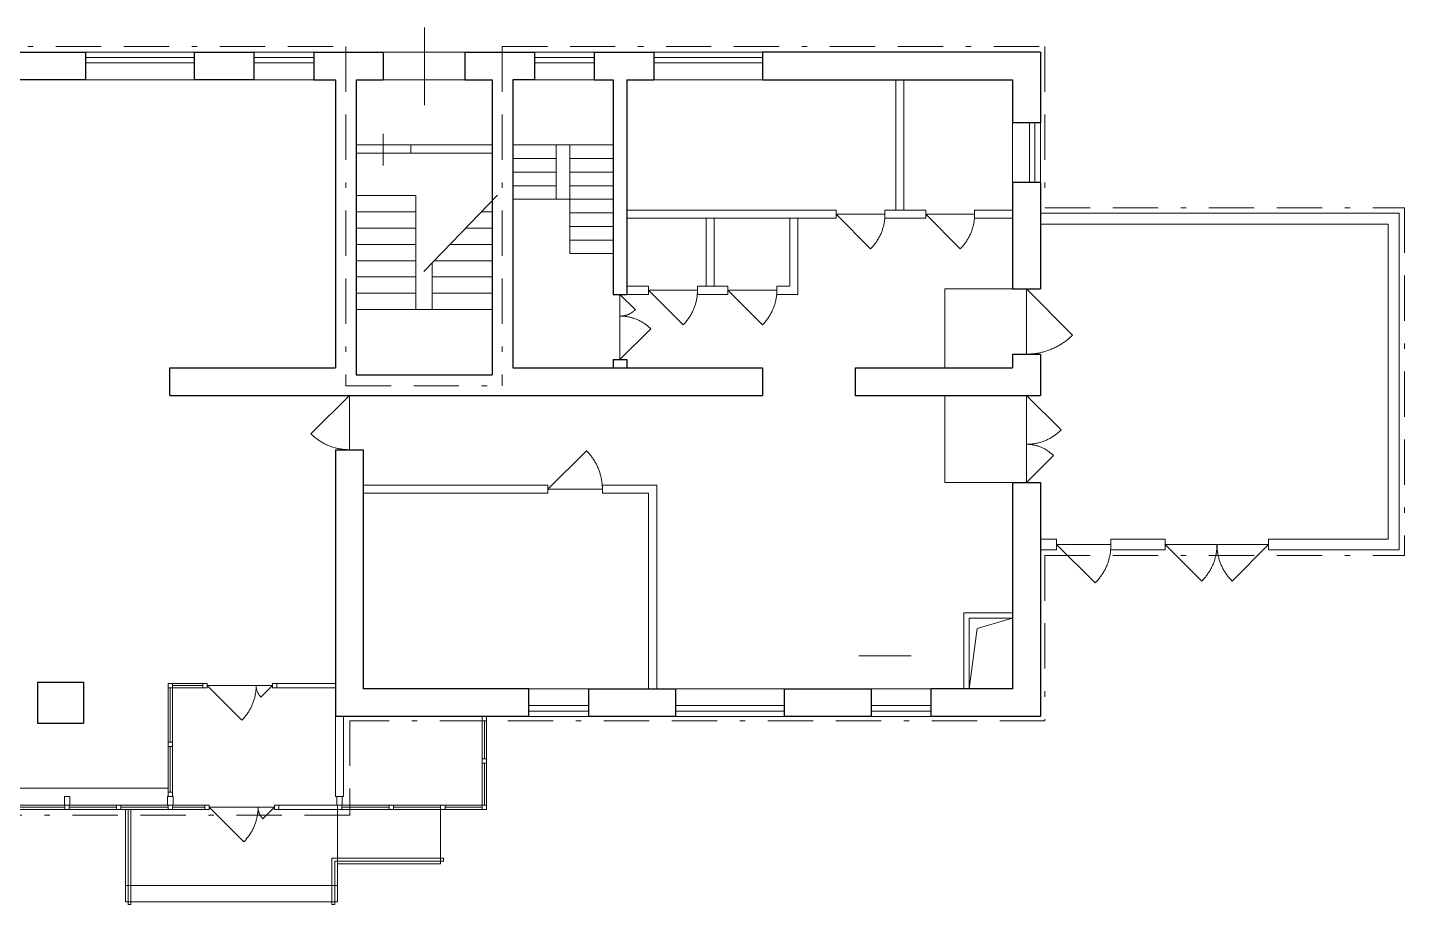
# Model space of a CAD drawing. Header units: metres. Extents: x 5.5 to 56.1, y 9.4 to 26.9.
# Drawn here: x 30.76 to 56.1, y 10.26 to 26.4 of the extents above; entities that cross this region are included whole.
import ezdxf

# ---------------------------------------------------------------- set-up
doc = ezdxf.new("R2010")
doc.units = ezdxf.units.M
doc.header["$MEASUREMENT"] = 0
doc.linetypes.add('( Border )', pattern=[1.751, 0.5, -0.25, 0.5, -0.25, 0.001, -0.25])

msp = doc.modelspace()

# ---------------------------------------------------------------- linework, layer by layer
at = {"color": 7, "linetype": 'Continuous', "lineweight": 13}
for p, q in [((38.066, 26.4), (38.066, 24.971)), ((31.829, 25.949), (33.829, 25.949)), ((34.929, 25.949), (36.029, 25.949)), ((37.309, 25.949), (38.809, 25.949)), ((41.189, 25.949), (40.089, 25.949)), ((44.289, 25.949), (42.289, 25.949)), ((33.829, 25.439), (31.829, 25.439)), ((36.029, 25.439), (34.929, 25.439)), ((38.809, 25.439), (37.309, 25.439)), ((40.089, 25.439), (41.189, 25.439)), ((42.289, 25.439), (44.289, 25.439)), ((46.739, 25.439), (46.739, 23.039)), ((46.889, 25.439), (46.889, 23.039)), ((48.889, 24.645), (48.889, 23.545)), ((49.399, 23.545), (49.399, 24.645)), ((37.308, 24.443), (37.308, 23.861)), ((36.809, 24.239), (39.309, 24.239)), ((36.809, 24.089), (39.309, 24.089)), ((37.818, 24.239), (37.818, 24.089)), ((41.789, 23.039), (45.639, 23.039)), ((41.789, 22.889), (45.639, 22.889)), ((43.249, 22.889), (43.249, 21.639)), ((43.399, 22.889), (43.399, 21.639)), ((44.789, 22.889), (44.789, 21.639)), ((44.939, 22.889), (44.939, 21.489)), ((45.639, 23.039), (45.639, 22.889)), ((46.539, 23.039), (46.539, 22.889)), ((46.539, 23.039), (47.289, 23.039)), ((46.539, 22.889), (47.289, 22.889)), ((47.289, 23.039), (47.289, 22.889)), ((48.189, 23.039), (48.189, 22.889)), ((48.189, 23.039), (48.889, 23.039)), ((48.189, 22.889), (48.889, 22.889)), ((49.399, 22.984), (55.999, 22.984)), ((55.999, 22.984), (55.999, 16.784)), ((49.399, 22.784), (55.799, 22.784)), ((55.799, 22.784), (55.799, 16.984)), ((41.789, 21.639), (42.189, 21.639)), ((42.189, 21.639), (42.189, 21.489)), ((43.089, 21.639), (43.089, 21.489)), ((43.089, 21.639), (43.649, 21.639)), ((43.649, 21.639), (43.649, 21.489)), ((44.549, 21.639), (44.549, 21.489)), ((44.549, 21.639), (44.789, 21.639)), ((41.789, 21.489), (42.189, 21.489)), ((43.089, 21.489), (43.649, 21.489)), ((44.549, 21.489), (44.939, 21.489)), ((40.339, 17.979), (36.939, 17.979)), ((40.339, 17.829), (36.939, 17.829)), ((40.339, 17.979), (40.339, 17.829)), ((42.339, 17.979), (41.339, 17.979)), ((41.339, 17.979), (41.339, 17.829)), ((42.189, 17.829), (41.339, 17.829)), ((42.189, 17.829), (42.189, 14.229)), ((42.339, 17.979), (42.339, 14.229)), ((49.399, 16.984), (49.699, 16.984)), ((49.699, 16.984), (49.699, 16.784)), ((50.699, 16.984), (50.699, 16.784)), ((50.699, 16.984), (51.699, 16.984)), ((51.699, 16.984), (51.699, 16.784)), ((53.599, 16.984), (53.599, 16.784)), ((53.599, 16.984), (55.799, 16.984)), ((49.399, 16.784), (49.699, 16.784)), ((50.699, 16.784), (51.699, 16.784)), ((53.599, 16.784), (55.999, 16.784)), ((47.989, 15.629), (47.989, 14.229)), ((48.889, 15.629), (47.989, 15.629)), ((48.889, 15.529), (48.089, 15.529)), ((48.089, 15.529), (48.089, 14.229)), ((46.061, 14.836), (47.025, 14.836)), ((33.349, 14.329), (33.429, 14.329)), ((33.349, 14.249), (33.349, 14.329)), ((33.349, 14.329), (33.349, 14.329)), ((33.429, 14.249), (33.349, 14.249)), ((33.429, 14.329), (33.429, 14.249)), ((33.989, 14.329), (34.069, 14.329)), ((33.989, 14.249), (33.989, 14.329)), ((33.989, 14.329), (33.989, 14.329)), ((34.069, 14.249), (33.989, 14.249)), ((34.069, 14.329), (34.069, 14.249)), ((35.269, 14.329), (35.349, 14.329)), ((35.269, 14.249), (35.269, 14.329)), ((35.269, 14.329), (35.269, 14.329)), ((35.349, 14.249), (35.269, 14.249)), ((35.349, 14.249), (35.349, 14.329)), ((35.349, 14.329), (36.349, 14.329)), ((35.349, 14.329), (35.349, 14.249)), ((36.429, 14.249), (35.349, 14.249)), ((36.349, 14.329), (36.429, 14.329)), ((36.429, 14.329), (36.429, 14.249)), ((41.089, 14.229), (39.989, 14.229)), ((44.689, 14.229), (42.689, 14.229)), ((47.389, 14.229), (46.289, 14.229)), ((36.429, 13.719), (36.429, 12.249)), ((36.579, 13.719), (36.579, 12.249)), ((39.129, 13.719), (39.209, 13.719)), ((39.129, 13.639), (39.129, 13.719)), ((39.129, 13.719), (39.129, 13.719)), ((39.209, 13.719), (39.209, 13.639)), ((39.989, 13.719), (41.089, 13.719)), ((42.689, 13.719), (44.689, 13.719)), ((46.289, 13.719), (47.389, 13.719)), ((39.209, 13.639), (39.129, 13.639)), ((33.349, 13.249), (33.429, 13.249)), ((33.349, 13.169), (33.349, 13.249)), ((33.349, 13.249), (33.349, 13.249)), ((33.429, 13.249), (33.429, 13.169)), ((33.429, 13.169), (33.349, 13.169)), ((39.129, 12.938), (39.209, 12.938)), ((39.129, 12.858), (39.129, 12.938)), ((39.129, 12.938), (39.129, 12.938)), ((39.209, 12.938), (39.209, 12.858)), ((39.209, 12.858), (39.129, 12.858)), ((31.439, 12.089), (31.439, 12.249)), ((31.439, 12.249), (31.539, 12.249)), ((31.539, 12.249), (31.539, 12.089)), ((31.539, 12.249), (31.539, 12.249)), ((33.339, 12.089), (33.339, 12.249)), ((33.339, 12.249), (33.439, 12.249)), ((33.349, 12.329), (33.429, 12.329)), ((33.349, 12.249), (33.349, 12.329)), ((33.349, 12.329), (33.349, 12.329)), ((33.429, 12.249), (33.349, 12.249)), ((33.429, 12.329), (33.429, 12.249)), ((33.439, 12.249), (33.439, 12.089)), ((33.439, 12.249), (33.439, 12.249)), ((36.429, 12.249), (36.579, 12.249)), ((36.454, 12.089), (36.454, 12.249)), ((36.454, 12.249), (36.554, 12.249)), ((36.554, 12.249), (36.554, 12.089)), ((36.554, 12.249), (36.554, 12.249)), ((31.539, 12.089), (31.439, 12.089)), ((31.449, 12.089), (31.529, 12.089)), ((31.449, 12.009), (31.449, 12.089)), ((31.449, 12.089), (31.449, 12.089)), ((31.529, 12.009), (31.449, 12.009)), ((31.529, 12.089), (31.529, 12.009)), ((32.399, 12.089), (32.479, 12.089)), ((32.399, 12.009), (32.399, 12.089)), ((32.399, 12.089), (32.399, 12.089)), ((32.479, 12.009), (32.399, 12.009)), ((32.479, 12.089), (32.479, 12.009)), ((33.439, 12.089), (33.339, 12.089)), ((33.349, 12.089), (33.429, 12.089)), ((33.349, 12.009), (33.349, 12.089)), ((33.349, 12.089), (33.349, 12.089)), ((33.429, 12.009), (33.349, 12.009)), ((33.429, 12.089), (33.429, 12.009)), ((34.024, 12.089), (34.104, 12.089)), ((34.024, 12.009), (34.024, 12.089)), ((34.024, 12.089), (34.024, 12.089)), ((34.104, 12.009), (34.024, 12.009)), ((34.104, 12.089), (34.104, 12.009)), ((35.304, 12.089), (35.384, 12.089)), ((35.304, 12.009), (35.304, 12.089)), ((35.304, 12.089), (35.304, 12.089)), ((35.384, 12.009), (35.304, 12.009)), ((35.384, 12.009), (35.384, 12.089)), ((35.384, 12.089), (36.384, 12.089)), ((35.384, 12.089), (35.384, 12.009)), ((36.464, 12.009), (35.384, 12.009)), ((36.384, 12.089), (36.464, 12.089)), ((36.554, 12.089), (36.454, 12.089)), ((36.464, 12.089), (36.464, 12.009)), ((36.464, 12.089), (36.544, 12.089)), ((36.464, 12.009), (36.464, 12.089)), ((36.464, 12.089), (36.464, 12.089)), ((36.544, 12.009), (36.464, 12.009)), ((36.544, 12.089), (36.544, 12.009)), ((37.414, 12.089), (37.494, 12.089)), ((37.414, 12.009), (37.414, 12.089)), ((37.414, 12.089), (37.414, 12.089)), ((37.494, 12.009), (37.414, 12.009)), ((37.494, 12.089), (37.494, 12.009)), ((38.364, 12.089), (38.444, 12.089)), ((38.364, 12.009), (38.364, 12.089)), ((38.364, 12.089), (38.364, 12.089)), ((38.444, 12.009), (38.364, 12.009)), ((38.444, 12.089), (38.444, 12.009)), ((39.129, 12.089), (39.209, 12.089)), ((39.129, 12.009), (39.129, 12.089)), ((39.129, 12.089), (39.129, 12.089)), ((39.209, 12.009), (39.129, 12.009)), ((39.209, 12.089), (39.209, 12.009))]:
    msp.add_line(p, q, dxfattribs=at)
at = {"color": 1, "linetype": '( Border )', "lineweight": 13, "ltscale": 1.666667}
for p, q in [((22.234, 26.049), (36.618, 26.049)), ((36.618, 26.049), (36.618, 19.806)), ((39.494, 26.049), (49.484, 26.049)), ((39.494, 26.049), (39.494, 19.806)), ((49.484, 26.049), (49.484, 23.084)), ((49.484, 23.084), (56.099, 23.084)), ((56.099, 23.084), (56.099, 16.684)), ((36.618, 19.806), (39.494, 19.806)), ((49.484, 16.684), (56.099, 16.684)), ((49.484, 16.684), (49.484, 13.642)), ((36.69, 13.642), (36.69, 11.903)), ((49.484, 13.642), (36.69, 13.642)), ((36.69, 11.903), (7.374, 11.903))]:
    msp.add_line(p, q, dxfattribs=at)
at = {"color": 7, "linetype": 'Continuous', "lineweight": 30}
for p, q in [((30.429, 25.949), (31.829, 25.949)), ((31.829, 25.949), (31.829, 25.439)), ((33.829, 25.949), (33.829, 25.439)), ((33.829, 25.949), (34.929, 25.949)), ((34.929, 25.949), (34.929, 25.439)), ((36.029, 25.949), (37.309, 25.949)), ((36.029, 25.949), (36.029, 25.439)), ((37.309, 25.949), (37.309, 25.439)), ((38.809, 25.949), (38.809, 25.439)), ((38.809, 25.949), (40.089, 25.949)), ((40.089, 25.949), (40.089, 25.439)), ((41.189, 25.949), (41.189, 25.439)), ((41.189, 25.949), (42.289, 25.949)), ((42.289, 25.949), (42.289, 25.439)), ((44.289, 25.949), (44.289, 25.439)), ((49.399, 25.949), (44.289, 25.949)), ((49.399, 25.949), (49.399, 24.645)), ((31.829, 25.439), (30.429, 25.439)), ((34.929, 25.439), (33.829, 25.439)), ((36.029, 25.439), (36.429, 25.439)), ((36.429, 25.439), (36.429, 20.139)), ((36.809, 25.439), (36.809, 20.009)), ((36.809, 25.439), (37.309, 25.439)), ((38.809, 25.439), (39.309, 25.439)), ((39.309, 25.439), (39.309, 20.009)), ((39.689, 25.439), (39.689, 20.139)), ((40.089, 25.439), (39.689, 25.439)), ((41.189, 25.439), (41.539, 25.439)), ((41.539, 25.439), (41.539, 21.489)), ((41.789, 25.439), (42.289, 25.439)), ((41.789, 25.439), (41.789, 21.489)), ((44.289, 25.439), (48.889, 25.439)), ((48.889, 25.439), (48.889, 24.645)), ((49.399, 24.645), (48.889, 24.645)), ((49.399, 23.545), (48.889, 23.545)), ((48.889, 23.545), (48.889, 21.589)), ((49.399, 23.545), (49.399, 21.589)), ((48.889, 21.589), (49.399, 21.589)), ((41.539, 21.489), (41.789, 21.489)), ((41.539, 20.289), (41.789, 20.289)), ((41.539, 20.289), (41.539, 20.139)), ((41.789, 20.289), (41.789, 20.139)), ((48.889, 20.389), (49.399, 20.389)), ((48.889, 20.389), (48.889, 20.139)), ((49.399, 20.389), (49.399, 19.629)), ((33.379, 20.139), (34.279, 20.139)), ((33.379, 19.629), (33.379, 20.139)), ((34.279, 20.139), (36.429, 20.139)), ((39.689, 20.139), (44.289, 20.139)), ((44.289, 20.139), (44.289, 19.629)), ((45.989, 20.139), (45.989, 19.629)), ((45.989, 20.139), (48.889, 20.139)), ((36.809, 20.009), (39.309, 20.009)), ((33.379, 19.629), (34.279, 19.629)), ((34.279, 19.629), (36.429, 19.629)), ((36.429, 19.629), (36.939, 19.629)), ((36.939, 19.629), (44.289, 19.629)), ((45.989, 19.629), (49.399, 19.629)), ((36.429, 18.629), (36.429, 13.719)), ((36.429, 18.629), (36.939, 18.629)), ((36.939, 18.629), (36.939, 14.229)), ((48.889, 18.029), (48.889, 14.229)), ((48.889, 18.029), (49.399, 18.029)), ((49.399, 18.029), (49.399, 13.719)), ((30.944, 14.349), (30.944, 13.599)), ((30.944, 14.349), (31.794, 14.349)), ((31.794, 14.349), (31.794, 13.599)), ((39.989, 14.229), (36.939, 14.229)), ((39.989, 13.719), (39.989, 14.229)), ((41.089, 13.719), (41.089, 14.229)), ((41.089, 14.229), (42.689, 14.229)), ((42.689, 13.719), (42.689, 14.229)), ((44.689, 13.719), (44.689, 14.229)), ((44.689, 14.229), (46.289, 14.229)), ((46.289, 13.719), (46.289, 14.229)), ((48.889, 14.229), (47.389, 14.229)), ((47.389, 13.719), (47.389, 14.229)), ((39.989, 13.719), (36.429, 13.719)), ((42.689, 13.719), (41.089, 13.719)), ((46.289, 13.719), (44.689, 13.719)), ((49.399, 13.719), (47.389, 13.719)), ((30.944, 13.599), (31.794, 13.599))]:
    msp.add_line(p, q, dxfattribs=at)
at = {"color": 7, "linetype": 'Continuous', "lineweight": 0}
for p, q in [((31.829, 25.849), (33.829, 25.849)), ((34.929, 25.849), (36.029, 25.849)), ((41.189, 25.849), (40.089, 25.849)), ((44.289, 25.849), (42.289, 25.849)), ((31.829, 25.749), (33.829, 25.749)), ((34.929, 25.749), (36.029, 25.749)), ((41.189, 25.749), (40.089, 25.749)), ((44.289, 25.749), (42.289, 25.749)), ((49.199, 23.545), (49.199, 24.645)), ((49.299, 23.545), (49.299, 24.645)), ((39.689, 24.239), (41.539, 24.239)), ((40.489, 24.239), (40.489, 23.239)), ((40.739, 22.239), (40.739, 24.239)), ((39.689, 23.989), (40.489, 23.989)), ((40.739, 23.989), (41.539, 23.989)), ((39.689, 23.739), (40.489, 23.739)), ((40.739, 23.739), (41.539, 23.739)), ((39.409, 23.312), (38.057, 21.909)), ((39.689, 23.489), (40.489, 23.489)), ((40.739, 23.489), (41.539, 23.489)), ((36.809, 23.309), (37.909, 23.309)), ((37.909, 23.309), (37.909, 21.209)), ((39.689, 23.239), (40.739, 23.239)), ((40.739, 23.239), (41.539, 23.239)), ((36.809, 23.009), (37.909, 23.009)), ((39.117, 23.009), (39.309, 23.009)), ((40.739, 22.989), (41.539, 22.989)), ((45.639, 22.964), (46.539, 22.964)), ((45.639, 22.964), (46.276, 22.328)), ((46.523, 22.793), (46.526, 22.81)), ((46.526, 22.81), (46.529, 22.827)), ((46.529, 22.827), (46.531, 22.844)), ((46.531, 22.844), (46.533, 22.861)), ((46.533, 22.861), (46.535, 22.878)), ((46.535, 22.878), (46.537, 22.895)), ((46.537, 22.895), (46.538, 22.912)), ((46.538, 22.912), (46.539, 22.93)), ((46.539, 22.947), (46.539, 22.964)), ((46.539, 22.93), (46.539, 22.947)), ((47.289, 22.964), (48.189, 22.964)), ((47.289, 22.964), (47.926, 22.328)), ((48.173, 22.793), (48.176, 22.81)), ((48.176, 22.81), (48.179, 22.827)), ((48.179, 22.827), (48.181, 22.844)), ((48.181, 22.844), (48.183, 22.861)), ((48.183, 22.861), (48.185, 22.878)), ((48.185, 22.878), (48.187, 22.895)), ((48.187, 22.895), (48.188, 22.912)), ((48.188, 22.912), (48.189, 22.93)), ((48.189, 22.947), (48.189, 22.964)), ((48.189, 22.93), (48.189, 22.947)), ((36.809, 22.709), (37.909, 22.709)), ((38.828, 22.709), (39.309, 22.709)), ((40.739, 22.739), (41.539, 22.739)), ((46.438, 22.549), (46.446, 22.565)), ((46.446, 22.565), (46.453, 22.58)), ((46.453, 22.58), (46.461, 22.596)), ((46.461, 22.596), (46.467, 22.612)), ((46.467, 22.612), (46.474, 22.628)), ((46.474, 22.628), (46.48, 22.644)), ((46.48, 22.644), (46.486, 22.66)), ((46.486, 22.66), (46.492, 22.676)), ((46.492, 22.676), (46.497, 22.693)), ((46.497, 22.693), (46.502, 22.709)), ((46.502, 22.709), (46.507, 22.726)), ((46.507, 22.726), (46.512, 22.742)), ((46.512, 22.742), (46.516, 22.759)), ((46.516, 22.759), (46.519, 22.776)), ((46.519, 22.776), (46.523, 22.793)), ((48.088, 22.549), (48.096, 22.565)), ((48.096, 22.565), (48.103, 22.58)), ((48.103, 22.58), (48.111, 22.596)), ((48.111, 22.596), (48.117, 22.612)), ((48.117, 22.612), (48.124, 22.628)), ((48.124, 22.628), (48.13, 22.644)), ((48.13, 22.644), (48.136, 22.66)), ((48.136, 22.66), (48.142, 22.676)), ((48.142, 22.676), (48.147, 22.693)), ((48.147, 22.693), (48.152, 22.709)), ((48.152, 22.709), (48.157, 22.726)), ((48.157, 22.726), (48.162, 22.742)), ((48.162, 22.742), (48.166, 22.759)), ((48.166, 22.759), (48.169, 22.776)), ((48.169, 22.776), (48.173, 22.793)), ((36.809, 22.409), (37.909, 22.409)), ((38.539, 22.409), (39.309, 22.409)), ((40.739, 22.489), (41.539, 22.489)), ((46.276, 22.328), (46.288, 22.34)), ((46.288, 22.34), (46.3, 22.353)), ((46.3, 22.353), (46.311, 22.365)), ((46.311, 22.365), (46.323, 22.378)), ((46.323, 22.378), (46.334, 22.392)), ((46.334, 22.392), (46.345, 22.405)), ((46.345, 22.405), (46.355, 22.419)), ((46.355, 22.419), (46.365, 22.432)), ((46.365, 22.432), (46.375, 22.446)), ((46.375, 22.446), (46.385, 22.461)), ((46.385, 22.461), (46.395, 22.475)), ((46.395, 22.475), (46.404, 22.49)), ((46.404, 22.49), (46.413, 22.504)), ((46.413, 22.504), (46.422, 22.519)), ((46.422, 22.519), (46.43, 22.534)), ((46.43, 22.534), (46.438, 22.549)), ((47.926, 22.328), (47.938, 22.34)), ((47.938, 22.34), (47.95, 22.353)), ((47.95, 22.353), (47.961, 22.365)), ((47.961, 22.365), (47.973, 22.378)), ((47.973, 22.378), (47.984, 22.392)), ((47.984, 22.392), (47.995, 22.405)), ((47.995, 22.405), (48.005, 22.419)), ((48.005, 22.419), (48.015, 22.432)), ((48.015, 22.432), (48.025, 22.446)), ((48.025, 22.446), (48.035, 22.461)), ((48.035, 22.461), (48.045, 22.475)), ((48.045, 22.475), (48.054, 22.49)), ((48.054, 22.49), (48.063, 22.504)), ((48.063, 22.504), (48.072, 22.519)), ((48.072, 22.519), (48.08, 22.534)), ((48.08, 22.534), (48.088, 22.549)), ((36.809, 22.109), (37.909, 22.109)), ((38.209, 22.067), (38.209, 21.209)), ((38.25, 22.109), (39.309, 22.109)), ((40.739, 22.239), (41.539, 22.239)), ((36.809, 21.809), (37.909, 21.809)), ((38.209, 21.809), (39.309, 21.809)), ((42.189, 21.564), (43.089, 21.564)), ((42.189, 21.564), (42.826, 20.928)), ((43.089, 21.547), (43.089, 21.564)), ((43.089, 21.53), (43.089, 21.547)), ((43.649, 21.564), (44.549, 21.564)), ((43.649, 21.564), (44.286, 20.928)), ((44.549, 21.547), (44.549, 21.564)), ((44.549, 21.53), (44.549, 21.547)), ((48.889, 21.589), (47.644, 21.589)), ((47.644, 21.589), (47.644, 20.139)), ((49.144, 21.589), (49.144, 20.389)), ((49.144, 21.589), (49.993, 20.741)), ((36.809, 21.509), (37.909, 21.509)), ((38.209, 21.509), (39.309, 21.509)), ((41.664, 21.489), (41.664, 20.289)), ((41.664, 21.489), (41.947, 21.206)), ((43.042, 21.276), (43.047, 21.293)), ((43.047, 21.293), (43.052, 21.309)), ((43.052, 21.309), (43.057, 21.326)), ((43.057, 21.326), (43.062, 21.342)), ((43.062, 21.342), (43.066, 21.359)), ((43.066, 21.359), (43.069, 21.376)), ((43.069, 21.376), (43.073, 21.393)), ((43.073, 21.393), (43.076, 21.41)), ((43.076, 21.41), (43.079, 21.427)), ((43.079, 21.427), (43.081, 21.444)), ((43.081, 21.444), (43.083, 21.461)), ((43.083, 21.461), (43.085, 21.478)), ((43.085, 21.478), (43.087, 21.495)), ((43.087, 21.495), (43.088, 21.512)), ((43.088, 21.512), (43.089, 21.53)), ((44.502, 21.276), (44.507, 21.293)), ((44.507, 21.293), (44.512, 21.309)), ((44.512, 21.309), (44.517, 21.326)), ((44.517, 21.326), (44.522, 21.342)), ((44.522, 21.342), (44.526, 21.359)), ((44.526, 21.359), (44.529, 21.376)), ((44.529, 21.376), (44.533, 21.393)), ((44.533, 21.393), (44.536, 21.41)), ((44.536, 21.41), (44.539, 21.427)), ((44.539, 21.427), (44.541, 21.444)), ((44.541, 21.444), (44.543, 21.461)), ((44.543, 21.461), (44.545, 21.478)), ((44.545, 21.478), (44.547, 21.495)), ((44.547, 21.495), (44.548, 21.512)), ((44.548, 21.512), (44.549, 21.53)), ((36.809, 21.209), (39.309, 21.209)), ((41.664, 21.089), (41.676, 21.089)), ((41.68, 21.089), (41.664, 21.089)), ((41.676, 21.089), (41.688, 21.09)), ((41.697, 21.089), (41.68, 21.089)), ((41.688, 21.09), (41.699, 21.091)), ((41.713, 21.088), (41.697, 21.089)), ((41.699, 21.091), (41.711, 21.092)), ((41.711, 21.092), (41.722, 21.093)), ((41.729, 21.087), (41.713, 21.088)), ((41.722, 21.093), (41.734, 21.095)), ((41.745, 21.085), (41.729, 21.087)), ((41.734, 21.095), (41.745, 21.097)), ((41.745, 21.097), (41.757, 21.1)), ((41.761, 21.083), (41.745, 21.085)), ((41.757, 21.1), (41.768, 21.103)), ((41.777, 21.081), (41.761, 21.083)), ((41.768, 21.103), (41.779, 21.106)), ((41.793, 21.079), (41.777, 21.081)), ((41.779, 21.106), (41.79, 21.109)), ((41.79, 21.109), (41.801, 21.113)), ((41.809, 21.076), (41.793, 21.079)), ((41.801, 21.113), (41.812, 21.117)), ((41.824, 21.073), (41.809, 21.076)), ((41.812, 21.117), (41.823, 21.122)), ((41.823, 21.122), (41.833, 21.127)), ((41.84, 21.07), (41.824, 21.073)), ((41.833, 21.127), (41.844, 21.132)), ((41.856, 21.066), (41.84, 21.07)), ((41.844, 21.132), (41.854, 21.137)), ((41.854, 21.137), (41.864, 21.143)), ((41.871, 21.062), (41.856, 21.066)), ((41.864, 21.143), (41.874, 21.149)), ((41.887, 21.058), (41.871, 21.062)), ((41.874, 21.149), (41.884, 21.155)), ((41.884, 21.155), (41.894, 21.162)), ((41.902, 21.053), (41.887, 21.058)), ((41.894, 21.162), (41.903, 21.168)), ((41.918, 21.048), (41.902, 21.053)), ((41.903, 21.168), (41.912, 21.175)), ((41.912, 21.175), (41.921, 21.183)), ((41.933, 21.043), (41.918, 21.048)), ((41.921, 21.183), (41.93, 21.19)), ((41.93, 21.19), (41.939, 21.198)), ((41.948, 21.037), (41.933, 21.043)), ((41.939, 21.198), (41.947, 21.206)), ((41.963, 21.031), (41.948, 21.037)), ((41.978, 21.025), (41.963, 21.031)), ((42.905, 21.019), (42.915, 21.032)), ((42.915, 21.032), (42.925, 21.046)), ((42.925, 21.046), (42.935, 21.061)), ((42.935, 21.061), (42.945, 21.075)), ((42.945, 21.075), (42.954, 21.09)), ((42.954, 21.09), (42.963, 21.104)), ((42.963, 21.104), (42.972, 21.119)), ((42.972, 21.119), (42.98, 21.134)), ((42.98, 21.134), (42.988, 21.149)), ((42.988, 21.149), (42.996, 21.165)), ((42.996, 21.165), (43.003, 21.18)), ((43.003, 21.18), (43.011, 21.196)), ((43.011, 21.196), (43.017, 21.212)), ((43.017, 21.212), (43.024, 21.228)), ((43.024, 21.228), (43.03, 21.244)), ((43.03, 21.244), (43.036, 21.26)), ((43.036, 21.26), (43.042, 21.276)), ((44.365, 21.019), (44.375, 21.032)), ((44.375, 21.032), (44.385, 21.046)), ((44.385, 21.046), (44.395, 21.061)), ((44.395, 21.061), (44.405, 21.075)), ((44.405, 21.075), (44.414, 21.09)), ((44.414, 21.09), (44.423, 21.104)), ((44.423, 21.104), (44.432, 21.119)), ((44.432, 21.119), (44.44, 21.134)), ((44.44, 21.134), (44.448, 21.149)), ((44.448, 21.149), (44.456, 21.165)), ((44.456, 21.165), (44.463, 21.18)), ((44.463, 21.18), (44.471, 21.196)), ((44.471, 21.196), (44.477, 21.212)), ((44.477, 21.212), (44.484, 21.228)), ((44.484, 21.228), (44.49, 21.244)), ((44.49, 21.244), (44.496, 21.26)), ((44.496, 21.26), (44.502, 21.276)), ((41.664, 20.289), (42.23, 20.855)), ((41.993, 21.019), (41.978, 21.025)), ((42.007, 21.012), (41.993, 21.019)), ((42.022, 21.005), (42.007, 21.012)), ((42.036, 20.998), (42.022, 21.005)), ((42.05, 20.99), (42.036, 20.998)), ((42.064, 20.982), (42.05, 20.99)), ((42.078, 20.974), (42.064, 20.982)), ((42.092, 20.965), (42.078, 20.974)), ((42.105, 20.957), (42.092, 20.965)), ((42.119, 20.948), (42.105, 20.957)), ((42.132, 20.938), (42.119, 20.948)), ((42.145, 20.929), (42.132, 20.938)), ((42.158, 20.919), (42.145, 20.929)), ((42.17, 20.909), (42.158, 20.919)), ((42.183, 20.899), (42.17, 20.909)), ((42.195, 20.888), (42.183, 20.899)), ((42.207, 20.877), (42.195, 20.888)), ((42.219, 20.866), (42.207, 20.877)), ((42.23, 20.855), (42.219, 20.866)), ((42.826, 20.928), (42.838, 20.94)), ((42.838, 20.94), (42.85, 20.953)), ((42.85, 20.953), (42.861, 20.965)), ((42.861, 20.965), (42.873, 20.978)), ((42.873, 20.978), (42.884, 20.992)), ((42.884, 20.992), (42.895, 21.005)), ((42.895, 21.005), (42.905, 21.019)), ((44.286, 20.928), (44.298, 20.94)), ((44.298, 20.94), (44.31, 20.953)), ((44.31, 20.953), (44.321, 20.965)), ((44.321, 20.965), (44.333, 20.978)), ((44.333, 20.978), (44.344, 20.992)), ((44.344, 20.992), (44.355, 21.005)), ((44.355, 21.005), (44.365, 21.019)), ((49.686, 20.518), (49.703, 20.527)), ((49.703, 20.527), (49.721, 20.537)), ((49.721, 20.537), (49.739, 20.547)), ((49.739, 20.547), (49.756, 20.557)), ((49.756, 20.557), (49.773, 20.567)), ((49.773, 20.567), (49.79, 20.578)), ((49.79, 20.578), (49.807, 20.589)), ((49.807, 20.589), (49.823, 20.6)), ((49.823, 20.6), (49.84, 20.611)), ((49.84, 20.611), (49.856, 20.623)), ((49.856, 20.623), (49.872, 20.635)), ((49.872, 20.635), (49.888, 20.647)), ((49.888, 20.647), (49.904, 20.66)), ((49.904, 20.66), (49.919, 20.673)), ((49.919, 20.673), (49.934, 20.686)), ((49.934, 20.686), (49.949, 20.699)), ((49.949, 20.699), (49.964, 20.713)), ((49.964, 20.713), (49.979, 20.727)), ((49.979, 20.727), (49.993, 20.741)), ((49.144, 20.389), (49.164, 20.389)), ((49.164, 20.389), (49.184, 20.39)), ((49.184, 20.39), (49.204, 20.391)), ((49.204, 20.391), (49.224, 20.392)), ((49.224, 20.392), (49.244, 20.393)), ((49.244, 20.393), (49.264, 20.395)), ((49.264, 20.395), (49.284, 20.397)), ((49.284, 20.397), (49.304, 20.4)), ((49.304, 20.4), (49.324, 20.403)), ((49.324, 20.403), (49.344, 20.406)), ((49.344, 20.406), (49.364, 20.409)), ((49.364, 20.409), (49.383, 20.413)), ((49.383, 20.413), (49.403, 20.417)), ((49.403, 20.417), (49.423, 20.422)), ((49.423, 20.422), (49.442, 20.427)), ((49.442, 20.427), (49.461, 20.432)), ((49.461, 20.432), (49.481, 20.437)), ((49.481, 20.437), (49.5, 20.443)), ((49.5, 20.443), (49.519, 20.449)), ((49.519, 20.449), (49.538, 20.456)), ((49.538, 20.456), (49.557, 20.462)), ((49.557, 20.462), (49.576, 20.469)), ((49.576, 20.469), (49.594, 20.477)), ((49.594, 20.477), (49.613, 20.484)), ((49.613, 20.484), (49.631, 20.492)), ((49.631, 20.492), (49.649, 20.501)), ((49.649, 20.501), (49.668, 20.509)), ((49.668, 20.509), (49.686, 20.518)), ((36.684, 19.629), (35.977, 18.922)), ((36.684, 18.629), (36.684, 19.629)), ((47.644, 19.629), (47.644, 18.029)), ((49.144, 18.029), (49.144, 19.629)), ((49.144, 19.629), (49.781, 18.993)), ((35.977, 18.922), (35.99, 18.909)), ((35.99, 18.909), (36.004, 18.897)), ((36.004, 18.897), (36.017, 18.884)), ((36.017, 18.884), (36.031, 18.872)), ((36.031, 18.872), (36.045, 18.861)), ((36.045, 18.861), (36.059, 18.849)), ((36.059, 18.849), (36.073, 18.838)), ((36.073, 18.838), (36.088, 18.827)), ((36.088, 18.827), (36.102, 18.816)), ((36.102, 18.816), (36.117, 18.805)), ((36.117, 18.805), (36.133, 18.795)), ((36.133, 18.795), (36.148, 18.785)), ((36.148, 18.785), (36.163, 18.776)), ((36.163, 18.776), (36.179, 18.766)), ((36.179, 18.766), (36.195, 18.757)), ((36.195, 18.757), (36.211, 18.748)), ((49.333, 18.749), (49.349, 18.753)), ((49.349, 18.753), (49.366, 18.757)), ((49.366, 18.757), (49.383, 18.761)), ((49.383, 18.761), (49.399, 18.766)), ((49.399, 18.766), (49.416, 18.771)), ((49.416, 18.771), (49.432, 18.776)), ((49.432, 18.776), (49.449, 18.782)), ((49.449, 18.782), (49.465, 18.788)), ((49.465, 18.788), (49.481, 18.794)), ((49.481, 18.794), (49.497, 18.801)), ((49.497, 18.801), (49.513, 18.808)), ((49.513, 18.808), (49.528, 18.815)), ((49.528, 18.815), (49.544, 18.823)), ((49.544, 18.823), (49.559, 18.83)), ((49.559, 18.83), (49.574, 18.839)), ((49.574, 18.839), (49.589, 18.847)), ((49.589, 18.847), (49.604, 18.856)), ((49.604, 18.856), (49.619, 18.865)), ((49.619, 18.865), (49.634, 18.874)), ((49.634, 18.874), (49.648, 18.883)), ((49.648, 18.883), (49.662, 18.893)), ((49.662, 18.893), (49.676, 18.903)), ((49.676, 18.903), (49.69, 18.913)), ((49.69, 18.913), (49.704, 18.924)), ((49.704, 18.924), (49.717, 18.935)), ((49.717, 18.935), (49.73, 18.946)), ((49.73, 18.946), (49.743, 18.957)), ((49.743, 18.957), (49.756, 18.969)), ((49.756, 18.969), (49.768, 18.981)), ((49.768, 18.981), (49.781, 18.993)), ((36.211, 18.748), (36.227, 18.74)), ((36.227, 18.74), (36.243, 18.732)), ((36.243, 18.732), (36.26, 18.724)), ((36.26, 18.724), (36.276, 18.716)), ((36.276, 18.716), (36.293, 18.709)), ((36.293, 18.709), (36.31, 18.702)), ((36.31, 18.702), (36.327, 18.695)), ((36.327, 18.695), (36.344, 18.689)), ((36.344, 18.689), (36.361, 18.683)), ((36.361, 18.683), (36.379, 18.677)), ((36.379, 18.677), (36.396, 18.672)), ((36.396, 18.672), (36.414, 18.666)), ((36.414, 18.666), (36.431, 18.662)), ((36.431, 18.662), (36.449, 18.657)), ((36.449, 18.657), (36.467, 18.653)), ((36.467, 18.653), (36.485, 18.649)), ((36.485, 18.649), (36.503, 18.646)), ((36.503, 18.646), (36.521, 18.643)), ((36.521, 18.643), (36.539, 18.64)), ((36.539, 18.64), (36.557, 18.637)), ((36.557, 18.637), (36.575, 18.635)), ((36.575, 18.635), (36.593, 18.633)), ((36.593, 18.633), (36.611, 18.632)), ((36.611, 18.632), (36.63, 18.631)), ((36.63, 18.631), (36.648, 18.63)), ((36.648, 18.63), (36.666, 18.629)), ((36.666, 18.629), (36.684, 18.629)), ((40.339, 17.904), (41.046, 18.611)), ((41.059, 18.598), (41.046, 18.611)), ((41.072, 18.585), (41.059, 18.598)), ((41.084, 18.571), (41.072, 18.585)), ((41.096, 18.558), (41.084, 18.571)), ((41.108, 18.544), (41.096, 18.558)), ((41.12, 18.53), (41.108, 18.544)), ((41.131, 18.515), (41.12, 18.53)), ((41.142, 18.501), (41.131, 18.515)), ((41.153, 18.486), (41.142, 18.501)), ((49.144, 18.729), (49.162, 18.729)), ((49.16, 18.729), (49.144, 18.729)), ((49.639, 18.524), (49.144, 18.029)), ((49.175, 18.729), (49.16, 18.729)), ((49.162, 18.729), (49.179, 18.73)), ((49.19, 18.728), (49.175, 18.729)), ((49.179, 18.73), (49.196, 18.731)), ((49.205, 18.727), (49.19, 18.728)), ((49.196, 18.731), (49.213, 18.732)), ((49.221, 18.725), (49.205, 18.727)), ((49.213, 18.732), (49.23, 18.733)), ((49.236, 18.723), (49.221, 18.725)), ((49.23, 18.733), (49.248, 18.735)), ((49.251, 18.721), (49.236, 18.723)), ((49.248, 18.735), (49.265, 18.737)), ((49.266, 18.719), (49.251, 18.721)), ((49.265, 18.737), (49.282, 18.74)), ((49.281, 18.716), (49.266, 18.719)), ((49.296, 18.713), (49.281, 18.716)), ((49.282, 18.74), (49.299, 18.743)), ((49.311, 18.709), (49.296, 18.713)), ((49.299, 18.743), (49.316, 18.746)), ((49.326, 18.705), (49.311, 18.709)), ((49.316, 18.746), (49.333, 18.749)), ((49.34, 18.701), (49.326, 18.705)), ((49.355, 18.697), (49.34, 18.701)), ((49.369, 18.692), (49.355, 18.697)), ((49.384, 18.687), (49.369, 18.692)), ((49.398, 18.682), (49.384, 18.687)), ((49.412, 18.676), (49.398, 18.682)), ((49.426, 18.67), (49.412, 18.676)), ((49.44, 18.664), (49.426, 18.67)), ((49.454, 18.657), (49.44, 18.664)), ((49.468, 18.65), (49.454, 18.657)), ((49.481, 18.643), (49.468, 18.65)), ((49.494, 18.635), (49.481, 18.643)), ((49.507, 18.628), (49.494, 18.635)), ((49.52, 18.62), (49.507, 18.628)), ((49.533, 18.611), (49.52, 18.62)), ((49.546, 18.603), (49.533, 18.611)), ((49.558, 18.594), (49.546, 18.603)), ((49.57, 18.585), (49.558, 18.594)), ((49.582, 18.575), (49.57, 18.585)), ((49.594, 18.565), (49.582, 18.575)), ((49.606, 18.555), (49.594, 18.565)), ((49.617, 18.545), (49.606, 18.555)), ((49.628, 18.535), (49.617, 18.545)), ((49.639, 18.524), (49.628, 18.535)), ((41.163, 18.471), (41.153, 18.486)), ((41.173, 18.456), (41.163, 18.471)), ((41.183, 18.441), (41.173, 18.456)), ((41.193, 18.425), (41.183, 18.441)), ((41.202, 18.409), (41.193, 18.425)), ((41.211, 18.394), (41.202, 18.409)), ((41.22, 18.378), (41.211, 18.394)), ((41.229, 18.361), (41.22, 18.378)), ((41.237, 18.345), (41.229, 18.361)), ((41.245, 18.329), (41.237, 18.345)), ((41.252, 18.312), (41.245, 18.329)), ((41.26, 18.295), (41.252, 18.312)), ((41.267, 18.278), (41.26, 18.295)), ((41.273, 18.261), (41.267, 18.278)), ((41.28, 18.244), (41.273, 18.261)), ((41.286, 18.227), (41.28, 18.244)), ((41.292, 18.21), (41.286, 18.227)), ((41.297, 18.192), (41.292, 18.21)), ((41.302, 18.175), (41.297, 18.192)), ((41.307, 18.157), (41.302, 18.175)), ((41.311, 18.139), (41.307, 18.157)), ((41.315, 18.122), (41.311, 18.139)), ((41.319, 18.104), (41.315, 18.122)), ((41.323, 18.086), (41.319, 18.104)), ((41.326, 18.068), (41.323, 18.086)), ((41.329, 18.05), (41.326, 18.068)), ((41.331, 18.032), (41.329, 18.05)), ((41.333, 18.014), (41.331, 18.032)), ((41.335, 17.995), (41.333, 18.014)), ((41.337, 17.977), (41.335, 17.995)), ((48.889, 18.029), (47.644, 18.029)), ((40.339, 17.904), (41.339, 17.904)), ((41.338, 17.959), (41.337, 17.977)), ((41.339, 17.941), (41.338, 17.959)), ((41.339, 17.922), (41.339, 17.941)), ((41.339, 17.904), (41.339, 17.922)), ((49.699, 16.884), (50.699, 16.884)), ((49.699, 16.884), (50.406, 16.177)), ((50.686, 16.721), (50.689, 16.739)), ((50.689, 16.739), (50.691, 16.757)), ((50.691, 16.757), (50.693, 16.775)), ((50.693, 16.775), (50.695, 16.793)), ((50.695, 16.793), (50.697, 16.811)), ((50.697, 16.811), (50.698, 16.829)), ((50.698, 16.829), (50.699, 16.848)), ((50.699, 16.866), (50.699, 16.884)), ((50.699, 16.848), (50.699, 16.866)), ((51.699, 16.884), (53.599, 16.884)), ((51.699, 16.884), (52.371, 16.212)), ((52.633, 16.708), (52.636, 16.725)), ((52.636, 16.725), (52.639, 16.743)), ((52.639, 16.743), (52.641, 16.76)), ((52.641, 16.76), (52.643, 16.778)), ((52.643, 16.778), (52.645, 16.795)), ((52.645, 16.795), (52.647, 16.813)), ((52.647, 16.813), (52.648, 16.831)), ((52.648, 16.831), (52.649, 16.849)), ((52.649, 16.866), (52.649, 16.884)), ((52.649, 16.884), (52.65, 16.866)), ((52.649, 16.849), (52.649, 16.866)), ((52.65, 16.866), (52.65, 16.849)), ((52.65, 16.849), (52.651, 16.831)), ((52.651, 16.831), (52.652, 16.813)), ((52.652, 16.813), (52.653, 16.795)), ((52.653, 16.795), (52.655, 16.778)), ((52.655, 16.778), (52.657, 16.76)), ((52.657, 16.76), (52.66, 16.743)), ((52.66, 16.743), (52.663, 16.725)), ((52.663, 16.725), (52.666, 16.708)), ((52.928, 16.212), (53.599, 16.884)), ((50.605, 16.46), (50.612, 16.476)), ((50.612, 16.476), (50.62, 16.493)), ((50.62, 16.493), (50.627, 16.51)), ((50.627, 16.51), (50.633, 16.527)), ((50.633, 16.527), (50.64, 16.544)), ((50.64, 16.544), (50.646, 16.561)), ((50.646, 16.561), (50.652, 16.579)), ((50.652, 16.579), (50.657, 16.596)), ((50.657, 16.596), (50.662, 16.614)), ((50.662, 16.614), (50.667, 16.631)), ((50.667, 16.631), (50.671, 16.649)), ((50.671, 16.649), (50.675, 16.667)), ((50.675, 16.667), (50.679, 16.685)), ((50.679, 16.685), (50.683, 16.703)), ((50.683, 16.703), (50.686, 16.721)), ((52.547, 16.456), (52.555, 16.472)), ((52.555, 16.472), (52.563, 16.488)), ((52.563, 16.488), (52.57, 16.504)), ((52.57, 16.504), (52.577, 16.521)), ((52.577, 16.521), (52.584, 16.537)), ((52.584, 16.537), (52.59, 16.554)), ((52.59, 16.554), (52.596, 16.57)), ((52.596, 16.57), (52.602, 16.587)), ((52.602, 16.587), (52.607, 16.604)), ((52.607, 16.604), (52.612, 16.621)), ((52.612, 16.621), (52.617, 16.638)), ((52.617, 16.638), (52.621, 16.655)), ((52.621, 16.655), (52.626, 16.673)), ((52.626, 16.673), (52.629, 16.69)), ((52.629, 16.69), (52.633, 16.708)), ((52.666, 16.708), (52.669, 16.69)), ((52.669, 16.69), (52.673, 16.673)), ((52.673, 16.673), (52.677, 16.655)), ((52.677, 16.655), (52.682, 16.638)), ((52.682, 16.638), (52.686, 16.621)), ((52.686, 16.621), (52.692, 16.604)), ((52.692, 16.604), (52.697, 16.587)), ((52.697, 16.587), (52.703, 16.57)), ((52.703, 16.57), (52.709, 16.554)), ((52.709, 16.554), (52.715, 16.537)), ((52.715, 16.537), (52.722, 16.521)), ((52.722, 16.521), (52.729, 16.504)), ((52.729, 16.504), (52.736, 16.488)), ((52.736, 16.488), (52.743, 16.472)), ((52.743, 16.472), (52.751, 16.456)), ((50.432, 16.203), (50.444, 16.217)), ((50.444, 16.217), (50.456, 16.231)), ((50.456, 16.231), (50.468, 16.244)), ((50.468, 16.244), (50.48, 16.259)), ((50.48, 16.259), (50.491, 16.273)), ((50.491, 16.273), (50.502, 16.288)), ((50.502, 16.288), (50.513, 16.302)), ((50.513, 16.302), (50.523, 16.317)), ((50.523, 16.317), (50.533, 16.332)), ((50.533, 16.332), (50.543, 16.348)), ((50.543, 16.348), (50.553, 16.363)), ((50.553, 16.363), (50.562, 16.379)), ((50.562, 16.379), (50.571, 16.395)), ((50.571, 16.395), (50.58, 16.411)), ((50.58, 16.411), (50.589, 16.427)), ((50.589, 16.427), (50.597, 16.443)), ((50.597, 16.443), (50.605, 16.46)), ((52.371, 16.212), (52.384, 16.225)), ((52.384, 16.225), (52.396, 16.238)), ((52.396, 16.238), (52.408, 16.251)), ((52.408, 16.251), (52.419, 16.264)), ((52.419, 16.264), (52.431, 16.278)), ((52.431, 16.278), (52.442, 16.292)), ((52.442, 16.292), (52.453, 16.306)), ((52.453, 16.306), (52.464, 16.32)), ((52.464, 16.32), (52.474, 16.334)), ((52.474, 16.334), (52.484, 16.349)), ((52.484, 16.349), (52.494, 16.364)), ((52.494, 16.364), (52.504, 16.379)), ((52.504, 16.379), (52.513, 16.394)), ((52.513, 16.394), (52.522, 16.409)), ((52.522, 16.409), (52.531, 16.425)), ((52.531, 16.425), (52.539, 16.44)), ((52.539, 16.44), (52.547, 16.456)), ((52.751, 16.456), (52.759, 16.44)), ((52.759, 16.44), (52.768, 16.425)), ((52.768, 16.425), (52.777, 16.409)), ((52.777, 16.409), (52.786, 16.394)), ((52.786, 16.394), (52.795, 16.379)), ((52.795, 16.379), (52.805, 16.364)), ((52.805, 16.364), (52.814, 16.349)), ((52.814, 16.349), (52.825, 16.334)), ((52.825, 16.334), (52.835, 16.32)), ((52.835, 16.32), (52.846, 16.306)), ((52.846, 16.306), (52.857, 16.292)), ((52.857, 16.292), (52.868, 16.278)), ((52.868, 16.278), (52.879, 16.264)), ((52.879, 16.264), (52.891, 16.251)), ((52.891, 16.251), (52.903, 16.238)), ((52.903, 16.238), (52.915, 16.225)), ((52.915, 16.225), (52.928, 16.212)), ((50.406, 16.177), (50.419, 16.19)), ((50.419, 16.19), (50.432, 16.203)), ((48.235, 15.341), (48.889, 15.529)), ((48.089, 14.229), (48.235, 15.341)), ((33.349, 14.249), (33.349, 12.329)), ((33.389, 14.249), (33.389, 13.249)), ((33.429, 14.329), (33.989, 14.329)), ((33.429, 14.289), (33.989, 14.289)), ((33.429, 14.249), (33.429, 12.329)), ((33.429, 14.249), (33.989, 14.249)), ((34.069, 14.289), (35.269, 14.289)), ((34.069, 14.289), (34.706, 13.653)), ((34.963, 14.186), (34.965, 14.203)), ((34.965, 14.203), (34.967, 14.22)), ((34.967, 14.22), (34.968, 14.237)), ((34.968, 14.237), (34.969, 14.255)), ((34.969, 14.289), (34.97, 14.279)), ((34.969, 14.272), (34.969, 14.289)), ((34.969, 14.255), (34.969, 14.272)), ((34.97, 14.279), (34.97, 14.27)), ((34.97, 14.27), (34.971, 14.26)), ((34.971, 14.26), (34.972, 14.25)), ((34.972, 14.25), (34.973, 14.24)), ((34.973, 14.24), (34.975, 14.231)), ((34.975, 14.231), (34.977, 14.221)), ((34.977, 14.221), (34.98, 14.212)), ((34.98, 14.212), (34.982, 14.202)), ((34.982, 14.202), (34.985, 14.193)), ((34.985, 14.193), (34.989, 14.183)), ((35.269, 14.289), (35.057, 14.077)), ((34.891, 13.921), (34.897, 13.937)), ((34.897, 13.937), (34.904, 13.953)), ((34.904, 13.953), (34.91, 13.969)), ((34.91, 13.969), (34.916, 13.985)), ((34.916, 13.985), (34.922, 14.001)), ((34.922, 14.001), (34.927, 14.018)), ((34.927, 14.018), (34.932, 14.034)), ((34.932, 14.034), (34.937, 14.051)), ((34.937, 14.051), (34.942, 14.067)), ((34.942, 14.067), (34.946, 14.084)), ((34.946, 14.084), (34.949, 14.101)), ((34.949, 14.101), (34.953, 14.118)), ((34.953, 14.118), (34.956, 14.135)), ((34.956, 14.135), (34.959, 14.152)), ((34.959, 14.152), (34.961, 14.169)), ((34.961, 14.169), (34.963, 14.186)), ((34.989, 14.183), (34.992, 14.174)), ((34.992, 14.174), (34.996, 14.165)), ((34.996, 14.165), (35, 14.156)), ((35, 14.156), (35.005, 14.148)), ((35.005, 14.148), (35.01, 14.139)), ((35.01, 14.139), (35.015, 14.131)), ((35.015, 14.131), (35.02, 14.122)), ((35.02, 14.122), (35.025, 14.114)), ((35.025, 14.114), (35.031, 14.107)), ((35.031, 14.107), (35.037, 14.099)), ((35.037, 14.099), (35.044, 14.091)), ((35.044, 14.091), (35.05, 14.084)), ((35.05, 14.084), (35.057, 14.077)), ((34.73, 13.678), (34.741, 13.69)), ((34.741, 13.69), (34.753, 13.703)), ((34.753, 13.703), (34.764, 13.717)), ((34.764, 13.717), (34.775, 13.73)), ((34.775, 13.73), (34.785, 13.744)), ((34.785, 13.744), (34.795, 13.757)), ((34.795, 13.757), (34.805, 13.771)), ((34.805, 13.771), (34.815, 13.786)), ((34.815, 13.786), (34.825, 13.8)), ((34.825, 13.8), (34.834, 13.815)), ((34.834, 13.815), (34.843, 13.829)), ((34.843, 13.829), (34.852, 13.844)), ((34.852, 13.844), (34.86, 13.859)), ((34.86, 13.859), (34.868, 13.874)), ((34.868, 13.874), (34.876, 13.89)), ((34.876, 13.89), (34.883, 13.905)), ((34.883, 13.905), (34.891, 13.921)), ((39.129, 12.089), (39.129, 13.706)), ((39.209, 12.089), (39.209, 13.719)), ((39.989, 13.919), (41.089, 13.919)), ((39.989, 13.819), (41.089, 13.819)), ((42.689, 13.919), (44.689, 13.919)), ((42.689, 13.819), (44.689, 13.819)), ((46.289, 13.919), (47.389, 13.919)), ((46.289, 13.819), (47.389, 13.819)), ((34.706, 13.653), (34.718, 13.665)), ((34.718, 13.665), (34.73, 13.678)), ((39.169, 12.938), (39.169, 13.639)), ((33.389, 13.169), (33.389, 12.329)), ((39.169, 12.089), (39.169, 12.858)), ((12.069, 12.399), (33.349, 12.399)), ((34.024, 12.089), (12.069, 12.089)), ((34.024, 12.009), (24.744, 12.009)), ((30.579, 12.049), (31.449, 12.049)), ((31.529, 12.049), (32.399, 12.049)), ((32.479, 12.049), (33.349, 12.049)), ((32.564, 12.009), (32.564, 10.309)), ((32.614, 12.009), (32.614, 10.259)), ((32.664, 12.009), (32.664, 10.259)), ((33.429, 12.049), (34.024, 12.049)), ((34.104, 12.049), (35.304, 12.049)), ((34.104, 12.049), (34.741, 11.413)), ((34.991, 11.895), (34.994, 11.912)), ((34.994, 11.912), (34.996, 11.929)), ((34.996, 11.929), (34.998, 11.946)), ((34.998, 11.946), (35, 11.963)), ((35, 11.963), (35.002, 11.98)), ((35.002, 11.98), (35.003, 11.997)), ((35.003, 11.997), (35.004, 12.015)), ((35.004, 12.049), (35.005, 12.039)), ((35.004, 12.032), (35.004, 12.049)), ((35.004, 12.015), (35.004, 12.032)), ((35.005, 12.039), (35.005, 12.03)), ((35.005, 12.03), (35.006, 12.02)), ((35.006, 12.02), (35.007, 12.01)), ((35.007, 12.01), (35.008, 12)), ((35.008, 12), (35.01, 11.991)), ((35.01, 11.991), (35.012, 11.981)), ((35.012, 11.981), (35.015, 11.972)), ((35.015, 11.972), (35.017, 11.962)), ((35.017, 11.962), (35.02, 11.953)), ((35.02, 11.953), (35.024, 11.943)), ((35.024, 11.943), (35.027, 11.934)), ((35.027, 11.934), (35.031, 11.925)), ((35.031, 11.925), (35.035, 11.916)), ((35.035, 11.916), (35.04, 11.908)), ((35.304, 12.049), (35.092, 11.837)), ((36.464, 12.009), (36.464, 10.309)), ((39.129, 12.089), (36.544, 12.089)), ((36.544, 12.049), (37.414, 12.049)), ((39.129, 12.009), (36.544, 12.009)), ((37.494, 12.049), (38.364, 12.049)), ((38.364, 12.009), (38.364, 11.009)), ((38.444, 12.049), (39.129, 12.049)), ((34.911, 11.65), (34.918, 11.665)), ((34.918, 11.665), (34.926, 11.681)), ((34.926, 11.681), (34.932, 11.697)), ((34.932, 11.697), (34.939, 11.713)), ((34.939, 11.713), (34.945, 11.729)), ((34.945, 11.729), (34.951, 11.745)), ((34.951, 11.745), (34.957, 11.761)), ((34.957, 11.761), (34.962, 11.778)), ((34.962, 11.778), (34.967, 11.794)), ((34.967, 11.794), (34.972, 11.811)), ((34.972, 11.811), (34.977, 11.827)), ((34.977, 11.827), (34.981, 11.844)), ((34.981, 11.844), (34.984, 11.861)), ((34.984, 11.861), (34.988, 11.878)), ((34.988, 11.878), (34.991, 11.895)), ((35.04, 11.908), (35.045, 11.899)), ((35.045, 11.899), (35.05, 11.891)), ((35.05, 11.891), (35.055, 11.882)), ((35.055, 11.882), (35.06, 11.874)), ((35.06, 11.874), (35.066, 11.867)), ((35.066, 11.867), (35.072, 11.859)), ((35.072, 11.859), (35.079, 11.851)), ((35.079, 11.851), (35.085, 11.844)), ((35.085, 11.844), (35.092, 11.837)), ((34.741, 11.413), (34.753, 11.425)), ((34.753, 11.425), (34.765, 11.438)), ((34.765, 11.438), (34.776, 11.45)), ((34.776, 11.45), (34.788, 11.463)), ((34.788, 11.463), (34.799, 11.477)), ((34.799, 11.477), (34.81, 11.49)), ((34.81, 11.49), (34.82, 11.504)), ((34.82, 11.504), (34.83, 11.517)), ((34.83, 11.517), (34.84, 11.531)), ((34.84, 11.531), (34.85, 11.546)), ((34.85, 11.546), (34.86, 11.56)), ((34.86, 11.56), (34.869, 11.575)), ((34.869, 11.575), (34.878, 11.589)), ((34.878, 11.589), (34.887, 11.604)), ((34.887, 11.604), (34.895, 11.619)), ((34.895, 11.619), (34.903, 11.634)), ((34.903, 11.634), (34.911, 11.65)), ((36.364, 11.109), (36.364, 10.259)), ((38.414, 11.109), (36.364, 11.109)), ((36.414, 11.059), (36.414, 10.259)), ((38.414, 11.059), (36.414, 11.059)), ((38.364, 11.009), (36.464, 11.009)), ((38.414, 11.109), (38.414, 11.059)), ((36.464, 10.609), (32.564, 10.609)), ((36.464, 10.309), (32.564, 10.309)), ((32.664, 10.259), (32.614, 10.259)), ((36.414, 10.259), (36.364, 10.259))]:
    msp.add_line(p, q, dxfattribs=at)

doc.saveas('drawing.dxf')
